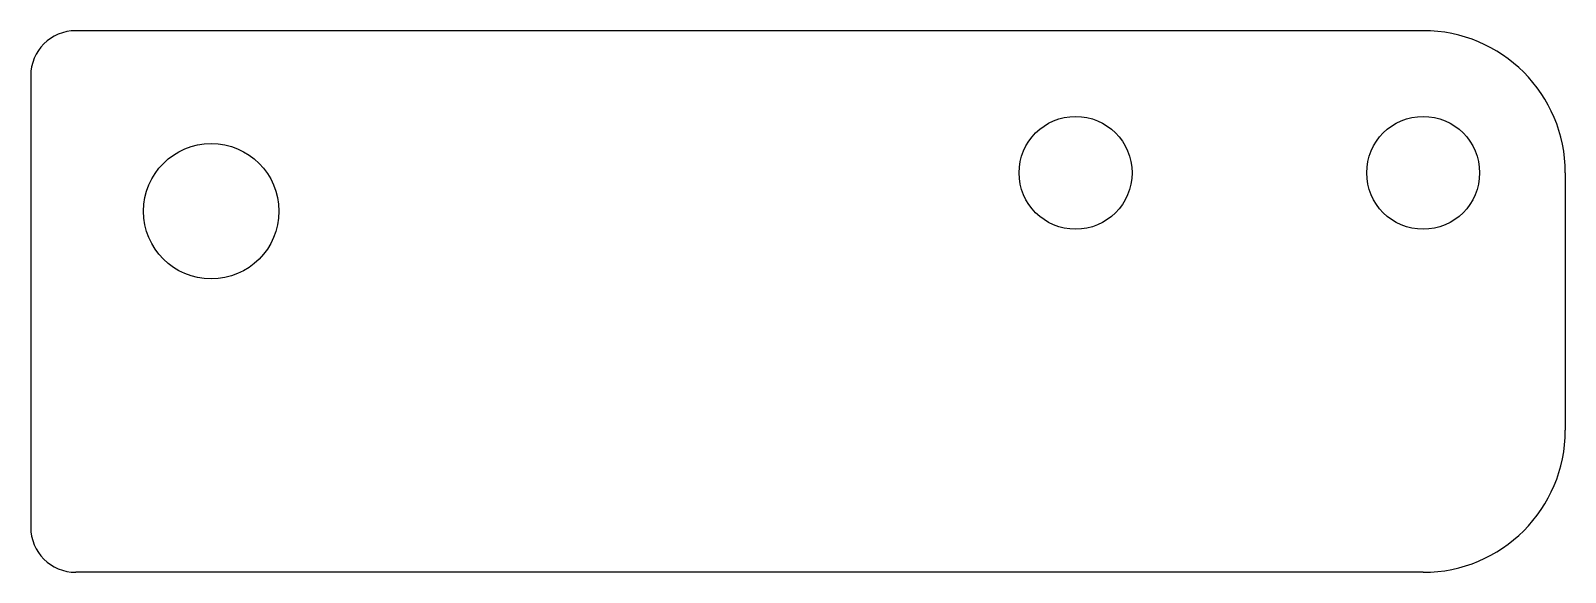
# Model space of a CAD drawing. Header units: inches. Extents: x -4.25 to 0, y 0.75 to 2.25.
import ezdxf

# ---------------------------------------------------------------- set-up
doc = ezdxf.new("R2010")
doc.units = ezdxf.units.IN
doc.layers.get('0').update_dxf_attribs({"linetype": 'CONTINUOUS'})

msp = doc.modelspace()

# ---------------------------------------------------------------- linework, layer by layer
for p, q in [((-0.3937, 2.25), (-4.125, 2.25)), ((-4.25, 2.125), (-4.25, 0.875)), ((0, 1.8563), (0, 1.1437)), ((-0.3937, 0.75), (-4.125, 0.75))]:
    msp.add_line(p, q)
for centre, radius in [((-1.3563, 1.8563), 0.1563), ((-1.3563, 1.8563), 0.1563), ((-0.3937, 1.8563), 0.1563), ((-0.3937, 1.8563), 0.1563), ((-3.75, 1.75), 0.1875)]:
    msp.add_circle(centre, radius)
for centre, radius, start, end in [((-4.125, 2.125), 0.125, 90, 180), ((-0.3937, 1.8563), 0.3937, 0, 90), ((-0.3937, 1.8563), 0.3937, 0, 90), ((-0.3937, 1.1437), 0.3937, -90, 0), ((-4.125, 0.875), 0.125, 180, 270)]:
    msp.add_arc(centre, radius, start, end)

doc.saveas('drawing.dxf')
